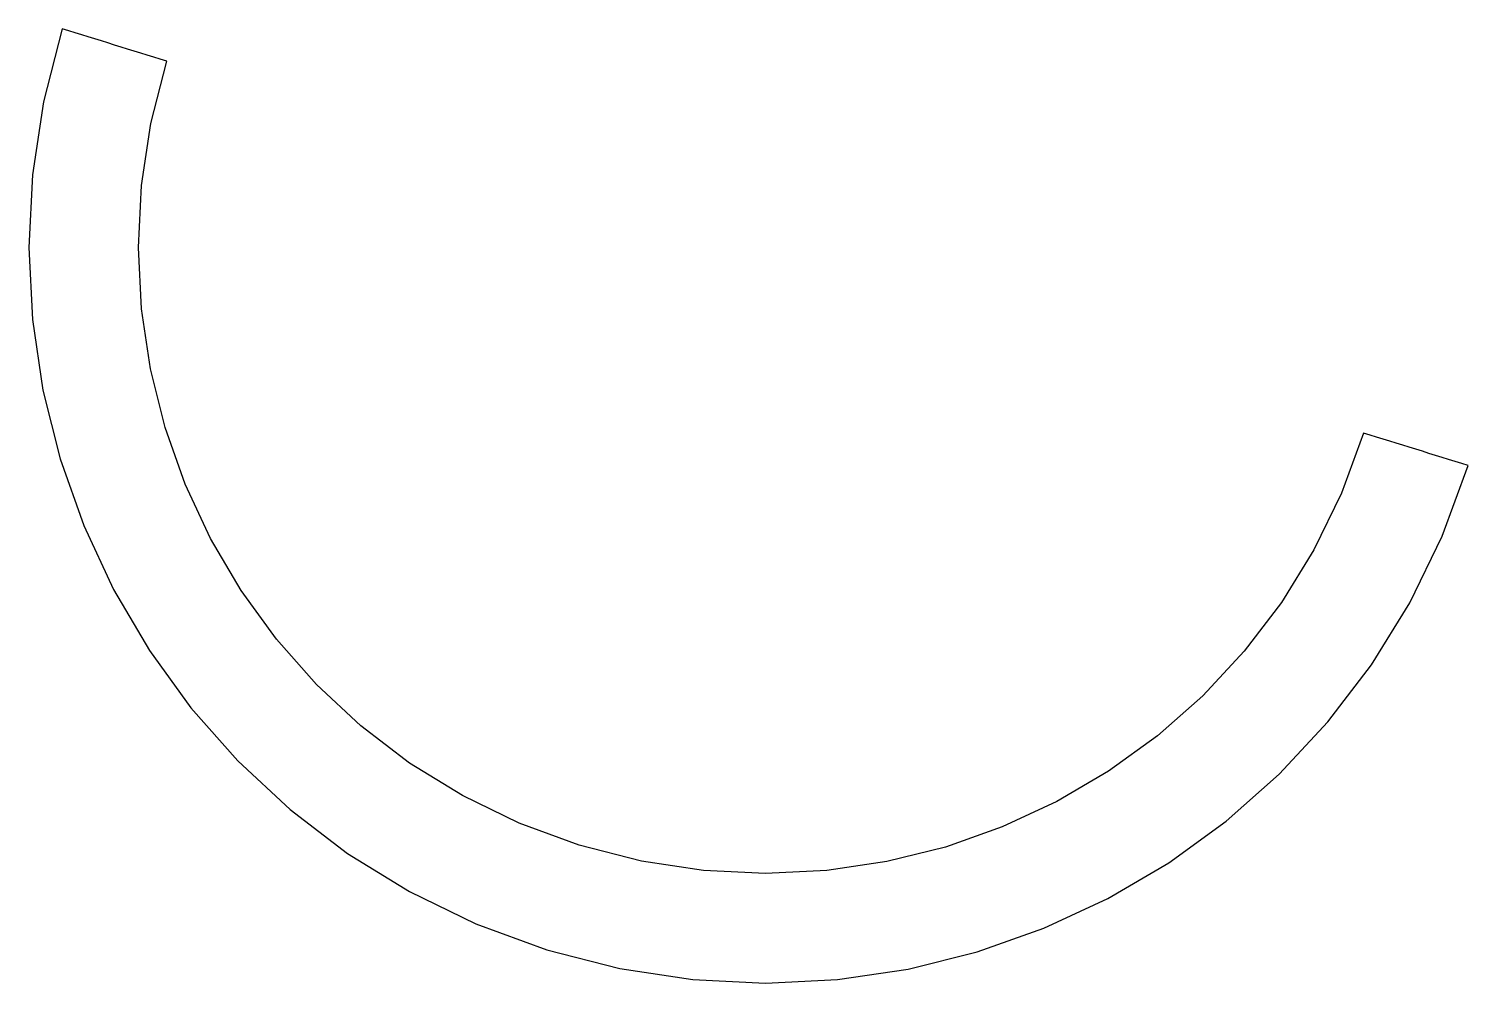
# Model space of a CAD drawing. Extents: x 0 to 101, y 6 to 122.
# Drawn here: x 0 to 101.5, y 5.7 to 73 of the extents above; entities that cross this region are included whole.
import ezdxf

# ---------------------------------------------------------------- set-up
doc = ezdxf.new("R2010")
doc.units = 0

msp = doc.modelspace()

# ---------------------------------------------------------------- linework, layer by layer
at = {"layer": 'Layer 1', "color": 4}
for p, q in [((2.352879, 72.985416), (1.033857, 67.83924)), ((2.814083, 72.842117), (2.352879, 72.985416)), ((3.275287, 72.698819), (2.814083, 72.842117)), ((3.736491, 72.555521), (3.275287, 72.698819)), ((4.197695, 72.412222), (3.736491, 72.555521)), ((4.658899, 72.268924), (4.197695, 72.412222)), ((5.120103, 72.125626), (4.658899, 72.268924)), ((5.581307, 71.982327), (5.120103, 72.125626)), ((6.042511, 71.839029), (5.581307, 71.982327)), ((6.503715, 71.695731), (6.042511, 71.839029)), ((6.964919, 71.552432), (6.503715, 71.695731)), ((7.426123, 71.409134), (6.964919, 71.552432)), ((7.887327, 71.265836), (7.426123, 71.409134)), ((8.348532, 71.122537), (7.887327, 71.265836)), ((8.809735, 70.979239), (8.348532, 71.122537)), ((8.609517, 66.31233), (9.732143, 70.692642)), ((9.27094, 70.835941), (8.809735, 70.979239)), ((9.732143, 70.692642), (9.27094, 70.835941)), ((1.033857, 67.83924), (0.255479, 62.685467)), ((7.947048, 61.925618), (8.609517, 66.31233)), ((0.255479, 62.685467), (0.000573, 57.556758)), ((7.730117, 57.560306), (7.947048, 61.925618)), ((0.000573, 57.556758), (0.251968, 52.485778)), ((7.944107, 53.244188), (7.730117, 57.560306)), ((8.574399, 49.005069), (7.944107, 53.244188)), ((0.251968, 52.485778), (0.992494, 47.505191)), ((9.606374, 44.870743), (8.574399, 49.005069)), ((0.992494, 47.505191), (2.204979, 42.647664)), ((11.025415, 40.869006), (9.606374, 44.870743)), ((94.090058, 44.476176), (92.532175, 40.231365)), ((94.55128, 44.33279), (94.090058, 44.476176)), ((95.012502, 44.189402), (94.55128, 44.33279)), ((95.473723, 44.046016), (95.012502, 44.189402)), ((95.934945, 43.90263), (95.473723, 44.046016)), ((96.396167, 43.759244), (95.934945, 43.90263)), ((96.857388, 43.615856), (96.396167, 43.759244)), ((2.204979, 42.647664), (3.872251, 37.945856)), ((97.31861, 43.47247), (96.857388, 43.615856)), ((97.779832, 43.329084), (97.31861, 43.47247)), ((98.241053, 43.185698), (97.779832, 43.329084)), ((98.702275, 43.042309), (98.241053, 43.185698)), ((99.163497, 42.898924), (98.702275, 43.042309)), ((99.624718, 42.755538), (99.163497, 42.898924)), ((100.08594, 42.612152), (99.624718, 42.755538)), ((99.639199, 37.194594), (101.469605, 42.181992)), ((100.547162, 42.468763), (100.08594, 42.612152)), ((101.008383, 42.325377), (100.547162, 42.468763)), ((101.469605, 42.181992), (101.008383, 42.325377)), ((12.816903, 37.02766), (11.025415, 40.869006)), ((92.532175, 40.231365), (90.591569, 36.242058)), ((3.872251, 37.945856), (5.977142, 33.432431)), ((14.96622, 33.374505), (12.816903, 37.02766)), ((97.359143, 32.507456), (99.639199, 37.194594)), ((90.591569, 36.242058), (88.296042, 32.522874)), ((5.977142, 33.432431), (8.502478, 29.14006)), ((17.458748, 29.937335), (14.96622, 33.374505)), ((88.296042, 32.522874), (85.673384, 29.088433)), ((94.662086, 28.137745), (97.359143, 32.507456)), ((20.279869, 26.743948), (17.458748, 29.937335)), ((8.502478, 29.14006), (11.431089, 25.1014)), ((85.673384, 29.088433), (82.751391, 25.953353)), ((91.580679, 24.102619), (94.662086, 28.137745)), ((23.414964, 23.822144), (20.279869, 26.743948)), ((82.751391, 25.953353), (79.55786, 23.13226)), ((11.431089, 25.1014), (14.745803, 21.349118)), ((26.849416, 21.199721), (23.414964, 23.822144)), ((88.147579, 20.419243), (91.580679, 24.102619)), ((79.55786, 23.13226), (76.120583, 20.639766)), ((14.745803, 21.349118), (18.429451, 17.915876)), ((30.568606, 18.904478), (26.849416, 21.199721)), ((76.120583, 20.639766), (72.467354, 18.490494)), ((84.395434, 17.104783), (88.147579, 20.419243)), ((34.557914, 16.964214), (30.568606, 18.904478)), ((72.467354, 18.490494), (68.625974, 16.699066)), ((18.429451, 17.915876), (22.464861, 14.834342)), ((38.802725, 15.406723), (34.557914, 16.964214)), ((68.625974, 16.699066), (64.624232, 15.280101)), ((80.356899, 14.176403), (84.395434, 17.104783)), ((43.182935, 14.283899), (38.802725, 15.406723)), ((64.624232, 15.280101), (60.489922, 14.248215)), ((22.464861, 14.834342), (26.834862, 12.137176)), ((47.569557, 13.621255), (43.182935, 14.283899)), ((60.489922, 14.248215), (56.250846, 13.618032)), ((51.93479, 13.404173), (47.569557, 13.621255)), ((56.250846, 13.618032), (51.93479, 13.404173)), ((76.064621, 11.651268), (80.356899, 14.176403)), ((26.834862, 12.137176), (31.522283, 9.857046)), ((71.551255, 9.546539), (76.064621, 11.651268)), ((31.522283, 9.857046), (36.509952, 8.026612)), ((66.849453, 7.879379), (71.551255, 9.546539)), ((36.509952, 8.026612), (41.656691, 6.7079)), ((61.991864, 6.666958), (66.849453, 7.879379)), ((41.656691, 6.7079), (46.810902, 5.92974)), ((57.011141, 5.926435), (61.991864, 6.666958)), ((46.810902, 5.92974), (51.939938, 5.674975)), ((51.939938, 5.674975), (57.011141, 5.926435))]:
    msp.add_line(p, q, dxfattribs=at)

doc.saveas('drawing.dxf')
